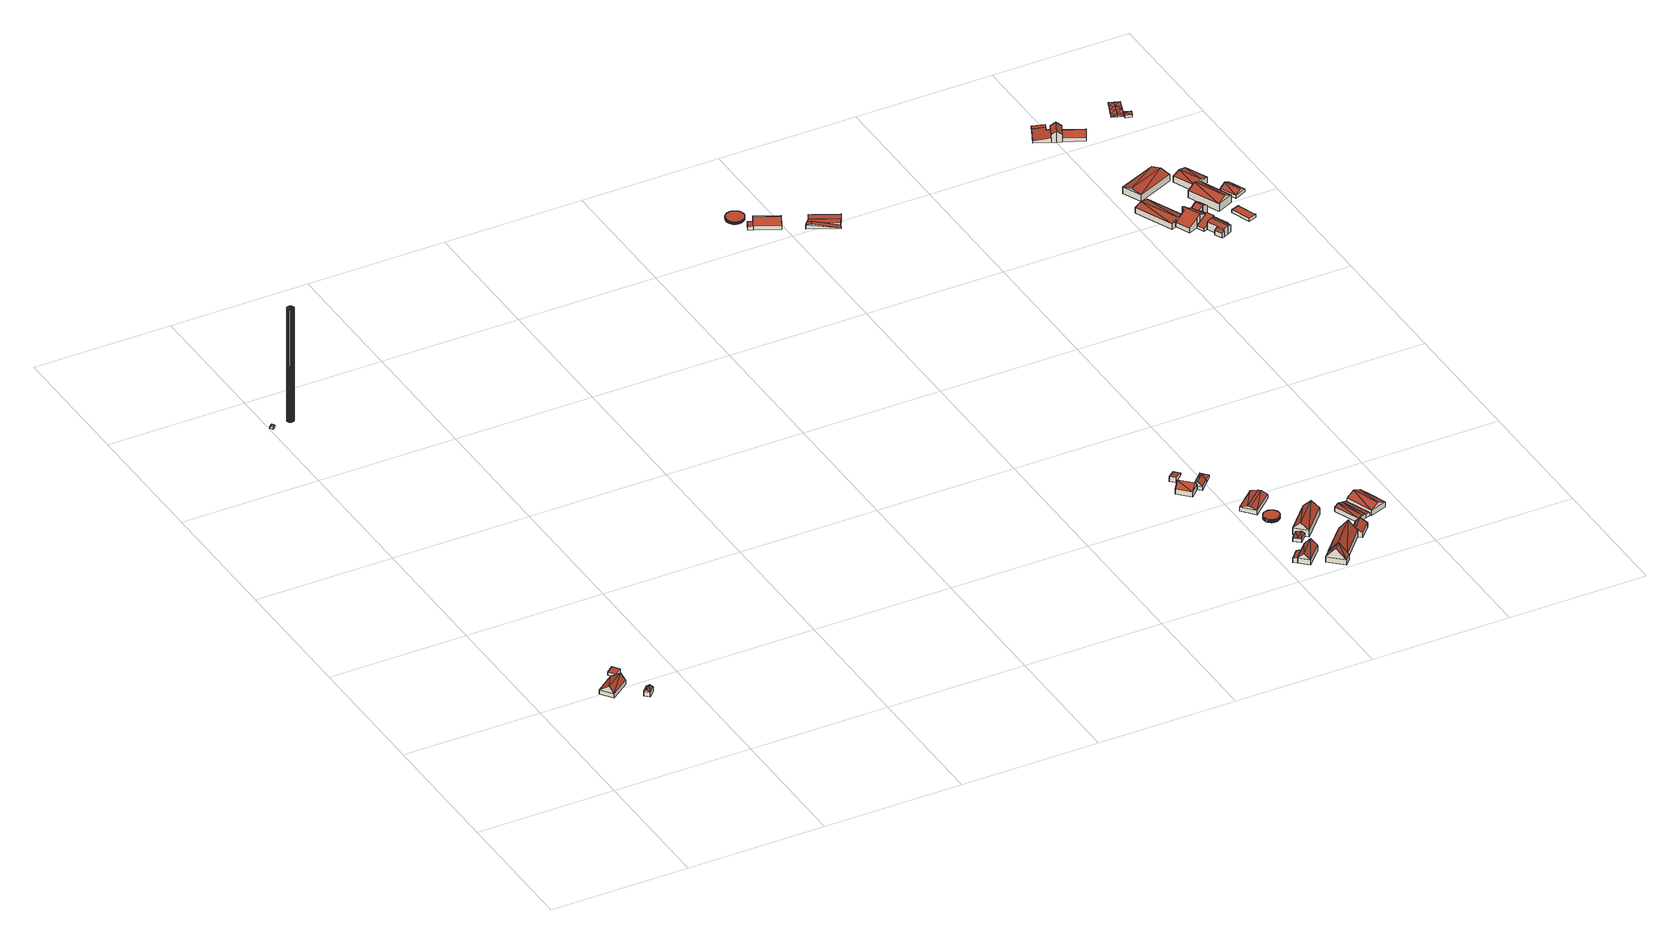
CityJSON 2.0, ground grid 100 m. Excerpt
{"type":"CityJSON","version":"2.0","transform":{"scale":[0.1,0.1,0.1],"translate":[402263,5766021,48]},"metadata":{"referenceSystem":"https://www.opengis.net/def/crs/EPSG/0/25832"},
"CityObjects":{
"building1":{"type":"Building","attributes":{"Gemeindeschluessel":"05515000","Geometrietyp2DReferenz":"3000","function":"31001_1000","roofType":"3100","measuredHeight":7.64},"address":[{"country":"Germany","locality":"Münster","thoroughfareNumber":"155","thoroughfareName":"Uhlenbrockweg"}],"geometry":[{"type":"Solid","lod":"2","boundaries":[[[[0,1,2,3]],[[4,5,1,0]],[[6,7,5,4]],[[3,2,7,6]],[[0,8,4]],[[6,9,3]],[[0,3,9]],[[9,8,0]],[[8,9,6]],[[6,4,8]],[[1,5,7,2]]]],"semantics":{"surfaces":[{"type":"WallSurface"},{"type":"RoofSurface"},{"type":"GroundSurface"}],"values":[[0,0,0,0,0,0,1,1,1,1,2]]}}]},
"building2":{"type":"Building","attributes":{"Gemeindeschluessel":"05515000","Geometrietyp2DReferenz":"3000","function":"31001_2460","roofType":"3100","measuredHeight":4.85},"geometry":[{"type":"Solid","lod":"2","boundaries":[[[[10,11,12,13]],[[14,15,11,10]],[[16,17,15,14]],[[13,12,17,16]],[[10,18,14]],[[16,19,13]],[[19,18,10]],[[10,13,19]],[[16,14,18]],[[18,19,16]],[[11,15,17,12]]]],"semantics":{"surfaces":[{"type":"WallSurface"},{"type":"RoofSurface"},{"type":"GroundSurface"}],"values":[[0,0,0,0,0,0,1,1,1,1,2]]}}]},
"building3":{"type":"Building","attributes":{"Gemeindeschluessel":"05515000","Geometrietyp2DReferenz":"3000","function":"31001_2460","roofType":"2100","measuredHeight":3.17},"geometry":[{"type":"Solid","lod":"2","boundaries":[[[[20,21,22,23]],[[24,25,21,20]],[[26,27,25,24]],[[23,22,27,26]],[[24,20,23,26]],[[21,25,27,22]]]],"semantics":{"surfaces":[{"type":"WallSurface"},{"type":"RoofSurface"},{"type":"GroundSurface"}],"values":[[0,0,0,0,1,2]]}}]},
"building4":{"type":"Building","attributes":{"Gemeindeschluessel":"05515000","Geometrietyp2DReferenz":"3000","function":"31001_2500","roofType":"1000","measuredHeight":1.83},"address":[{"country":"Germany","locality":"Münster","thoroughfareNumber":"66e","thoroughfareName":"Flothfeld"}],"geometry":[{"type":"Solid","lod":"2","boundaries":[[[[28,29,30,31]],[[32,33,29,28]],[[34,35,33,32]],[[31,30,35,34]],[[32,28,31,34]],[[29,33,35,30]]]],"semantics":{"surfaces":[{"type":"WallSurface"},{"type":"RoofSurface"},{"type":"GroundSurface"}],"values":[[0,0,0,0,1,2]]}}]},
"building5":{"type":"Building","attributes":{"Geometrietyp2DReferenz":"1000","Gemeindeschluessel":"05515000","function":"51002_1220","roofType":"9999","measuredHeight":87.23},"geometry":[{"type":"Solid","lod":"2","boundaries":[[[[36,37,38]],[[37,39,38]],[[40,41,36]],[[41,37,36]],[[42,43,40]],[[43,41,40]],[[44,45,42]],[[45,43,42]],[[46,47,44]],[[47,45,44]],[[48,49,46]],[[49,47,46]],[[50,51,48]],[[51,49,48]],[[52,53,50]],[[53,51,50]],[[54,55,52]],[[55,53,52]],[[56,57,54]],[[57,55,54]],[[58,59,56]],[[59,57,56]],[[60,61,58]],[[61,59,58]],[[62,63,60]],[[63,61,60]],[[64,65,62]],[[65,63,62]],[[66,67,64]],[[67,65,64]],[[68,69,66]],[[69,67,66]],[[70,71,68]],[[71,69,68]],[[72,73,70]],[[73,71,70]],[[74,75,72]],[[75,73,72]],[[38,39,74]],[[39,75,74]],[[39,37,75]],[[37,41,75]],[[41,43,75]],[[43,45,75]],[[45,47,75]],[[47,49,75]],[[49,51,75]],[[51,53,75]],[[53,55,75]],[[55,57,75]],[[57,59,75]],[[59,61,75]],[[61,63,75]],[[63,65,75]],[[65,67,75]],[[67,69,75]],[[69,71,75]],[[71,73,75]],[[36,38,40]],[[38,74,40]],[[74,72,40]],[[72,70,40]],[[70,68,40]],[[68,66,40]],[[66,64,40]],[[64,62,40]],[[62,60,40]],[[60,58,40]],[[58,56,40]],[[56,54,40]],[[54,52,40]],[[52,50,40]],[[50,48,40]],[[48,46,40]],[[46,44,40]],[[44,42,40]]]],"semantics":{"surfaces":[{"type":"WallSurface"},{"type":"GroundSurface"},{"type":"RoofSurface"}],"values":[[0,0,0,0,0,0,0,0,0,0,0,0,0,0,0,0,0,0,0,0,0,0,0,0,0,0,0,0,0,0,0,0,0,0,0,0,0,0,0,0,1,1,1,1,1,1,1,1,1,1,1,1,1,1,1,1,1,1,2,2,2,2,2,2,2,2,2,2,2,2,2,2,2,2,2,2]]}}]},
"building6":{"type":"Building","attributes":{"Gemeindeschluessel":"05515000","Geometrietyp2DReferenz":"3000","function":"31001_1000","roofType":"3100","measuredHeight":8.16},"address":[{"country":"Germany","locality":"Münster","thoroughfareNumber":"202","thoroughfareName":"Uhlenbrockweg"},{"country":"Germany","locality":"Münster","thoroughfareNumber":"202a","thoroughfareName":"Uhlenbrockweg"}],"geometry":[{"type":"Solid","lod":"2","boundaries":[[[[76,77,78,79]],[[80,81,77,76]],[[82,83,81,80]],[[79,78,83,82]],[[76,84,80]],[[82,85,79]],[[79,85,84]],[[84,76,79]],[[85,82,80]],[[80,84,85]],[[77,81,83,78]]]],"semantics":{"surfaces":[{"type":"WallSurface"},{"type":"RoofSurface"},{"type":"GroundSurface"}],"values":[[0,0,0,0,0,0,1,1,1,1,2]]}}]},
"building7":{"type":"Building","attributes":{"Gemeindeschluessel":"05515000","Geometrietyp2DReferenz":"3000","function":"31001_2700"},"children":["building7-1","building7-2"]},
"building7-1":{"type":"BuildingPart","attributes":{"roofType":"3100","measuredHeight":8.43},"parents":["building7"],"geometry":[{"type":"Solid","lod":"2","boundaries":[[[[86,87,88,89]],[[90,91,92,93]],[[94,95,91,90]],[[89,88,95,94]],[[89,94,96]],[[96,97,89]],[[97,96,90]],[[90,93,86,97]],[[96,94,90]],[[97,86,89]],[[87,92,91,95,88]],[[87,86,93,92]]]],"semantics":{"surfaces":[{"type":"WallSurface"},{"type":"RoofSurface"},{"type":"GroundSurface"},{"type":"ClosureSurface"}],"values":[[0,0,0,0,1,1,1,1,0,0,2,3]]}}]},
"building7-2":{"type":"BuildingPart","attributes":{"roofType":"2100","measuredHeight":4.21},"parents":["building7"],"geometry":[{"type":"Solid","lod":"2","boundaries":[[[[98,93,92,99,100]],[[101,102,87,86,103]],[[100,99,102,101]],[[103,98,100,101]],[[92,87,102,99]],[[86,93,98,103]],[[87,92,93,86]]]],"semantics":{"surfaces":[{"type":"WallSurface"},{"type":"RoofSurface"},{"type":"GroundSurface"},{"type":"ClosureSurface"}],"values":[[0,0,0,1,2,0,3]]}}]},
"building8":{"type":"Building","attributes":{"Gemeindeschluessel":"05515000","Geometrietyp2DReferenz":"3000","function":"31001_1310","roofType":"2100","measuredHeight":3.76},"geometry":[{"type":"Solid","lod":"2","boundaries":[[[[104,105,106,107]],[[108,109,105,104]],[[110,111,109,108]],[[107,106,111,110]],[[108,104,107,110]],[[105,109,111,106]]]],"semantics":{"surfaces":[{"type":"WallSurface"},{"type":"RoofSurface"},{"type":"GroundSurface"}],"values":[[0,0,0,0,1,2]]}}]},
"building9":{"type":"Building","attributes":{"Gemeindeschluessel":"05515000","Geometrietyp2DReferenz":"3000","function":"31001_2460","roofType":"3100","measuredHeight":5.85},"geometry":[{"type":"Solid","lod":"2","boundaries":[[[[112,113,114,115]],[[116,117,113,112]],[[118,119,117,116]],[[115,114,119,118]],[[112,120,116]],[[118,121,115]],[[115,121,120,112]],[[116,120,121,118]],[[113,117,119,114]]]],"semantics":{"surfaces":[{"type":"WallSurface"},{"type":"RoofSurface"},{"type":"GroundSurface"}],"values":[[0,0,0,0,0,0,1,1,2]]}}]},
"building10":{"type":"Building","attributes":{"Gemeindeschluessel":"05515000","Geometrietyp2DReferenz":"3000","function":"31001_1000","roofType":"3100","measuredHeight":11.76},"address":[{"country":"Germany","locality":"Münster","thoroughfareNumber":"200","thoroughfareName":"Uhlenbrockweg"}],"geometry":[{"type":"Solid","lod":"2","boundaries":[[[[122,123,124,125]],[[126,127,123,122]],[[128,129,127,126]],[[130,131,129,128]],[[125,124,131,130]],[[125,130,132,133]],[[133,134,125]],[[134,133,126]],[[126,122,134]],[[132,130,128]],[[133,132,128,126]],[[134,122,125]],[[123,127,129,131,124]]]],"semantics":{"surfaces":[{"type":"WallSurface"},{"type":"RoofSurface"},{"type":"GroundSurface"}],"values":[[0,0,0,0,0,1,1,1,1,0,0,0,2]]}}]},
"building11":{"type":"Building","attributes":{"Gemeindeschluessel":"05515000","Geometrietyp2DReferenz":"3000","function":"51009_1611","roofType":"3100","measuredHeight":3.67},"geometry":[{"type":"Solid","lod":"2","boundaries":[[[[135,136,137,138]],[[139,140,136,135]],[[141,142,140,139]],[[138,137,142,141]],[[135,143,139]],[[141,144,138]],[[135,138,144]],[[144,143,135]],[[143,144,141]],[[141,139,143]],[[136,140,142,137]]]],"semantics":{"surfaces":[{"type":"WallSurface"},{"type":"RoofSurface"},{"type":"GroundSurface"}],"values":[[0,0,0,0,0,0,1,1,1,1,2]]}}]},
"building12":{"type":"Building","attributes":{"Gemeindeschluessel":"05515000","Geometrietyp2DReferenz":"3000","function":"51003_1201","roofType":"1000","measuredHeight":1.79},"geometry":[{"type":"Solid","lod":"2","boundaries":[[[[145,146,147,148]],[[149,150,146,145]],[[151,152,150,149]],[[153,154,152,151]],[[155,156,154,153]],[[157,158,156,155]],[[159,160,158,157]],[[161,162,160,159]],[[163,164,162,161]],[[165,166,164,163]],[[167,168,166,165]],[[169,170,168,167]],[[171,172,170,169]],[[173,174,172,171]],[[175,176,174,173]],[[177,178,176,175]],[[179,180,178,177]],[[181,182,180,179]],[[183,184,182,181]],[[185,186,184,183]],[[187,188,186,185]],[[189,190,188,187]],[[191,192,190,189]],[[193,194,192,191]],[[195,196,194,193]],[[197,198,196,195]],[[199,200,198,197]],[[201,202,200,199]],[[203,204,202,201]],[[205,206,204,203]],[[207,208,206,205]],[[209,210,208,207]],[[211,212,210,209]],[[213,214,212,211]],[[215,216,214,213]],[[217,218,216,215]],[[219,220,218,217]],[[221,222,220,219]],[[223,224,222,221]],[[225,226,224,223]],[[227,228,226,225]],[[229,230,228,227]],[[231,232,230,229]],[[233,234,232,231]],[[235,236,234,233]],[[237,238,236,235]],[[239,240,238,237]],[[241,242,240,239]],[[243,244,242,241]],[[245,246,244,243]],[[247,248,246,245]],[[249,250,248,247]],[[251,252,250,249]],[[253,254,252,251]],[[255,256,254,253]],[[257,258,256,255]],[[259,260,258,257]],[[261,262,260,259]],[[263,264,262,261]],[[265,266,264,263]],[[267,268,266,265]],[[269,270,268,267]],[[271,272,270,269]],[[273,274,272,271]],[[275,276,274,273]],[[277,278,276,275]],[[279,280,278,277]],[[281,282,280,279]],[[283,284,282,281]],[[285,286,284,283]],[[287,288,286,285]],[[289,290,288,287]],[[291,292,290,289]],[[293,294,292,291]],[[295,296,294,293]],[[297,298,296,295]],[[299,300,298,297]],[[301,302,300,299]],[[303,304,302,301]],[[148,147,304,303]],[[301,299,297,295,293,291,289,287,285,283,281,279,277,275,273,271,269,267,265,263,261,259,257,255,253,251,249,247,245,243,241,239,237,235,233,231,229,227,225,223,221,219,217,215,213,211,209,207,205,203,201,199,197,195,193,191,189,187,185,183,181,179,177,175,173,171,169,167,165,163,161,159,157,155,153,151,149,145,148,303]],[[146,150,152,154,156,158,160,162,164,166,168,170,172,174,176,178,180,182,184,186,188,190,192,194,196,198,200,202,204,206,208,210,212,214,216,218,220,222,224,226,228,230,232,234,236,238,240,242,244,246,248,250,252,254,256,258,260,262,264,266,268,270,272,274,276,278,280,282,284,286,288,290,292,294,296,298,300,302,304,147]]]],"semantics":{"surfaces":[{"type":"WallSurface"},{"type":"RoofSurface"},{"type":"GroundSurface"}],"values":[[0,0,0,0,0,0,0,0,0,0,0,0,0,0,0,0,0,0,0,0,0,0,0,0,0,0,0,0,0,0,0,0,0,0,0,0,0,0,0,0,0,0,0,0,0,0,0,0,0,0,0,0,0,0,0,0,0,0,0,0,0,0,0,0,0,0,0,0,0,0,0,0,0,0,0,0,0,0,0,0,1,2]]}}]},
"building13":{"type":"Building","attributes":{"Gemeindeschluessel":"05515000","Geometrietyp2DReferenz":"3000","function":"31001_2700","roofType":"2100","measuredHeight":2.75},"geometry":[{"type":"Solid","lod":"2","boundaries":[[[[305,306,307,308]],[[309,310,306,305]],[[311,312,310,309]],[[308,307,312,311]],[[309,305,308,311]],[[306,310,312,307]]]],"semantics":{"surfaces":[{"type":"WallSurface"},{"type":"RoofSurface"},{"type":"GroundSurface"}],"values":[[0,0,0,0,1,2]]}}]},
"building14":{"type":"Building","attributes":{"Gemeindeschluessel":"05515000","Geometrietyp2DReferenz":"3000","function":"51009_1611","roofType":"1000","measuredHeight":2.27},"geometry":[{"type":"Solid","lod":"2","boundaries":[[[[313,314,315,316]],[[317,318,314,313]],[[319,320,318,317]],[[316,315,320,319]],[[317,313,316,319]],[[314,318,320,315]]]],"semantics":{"surfaces":[{"type":"WallSurface"},{"type":"RoofSurface"},{"type":"GroundSurface"}],"values":[[0,0,0,0,1,2]]}}]},
"building15":{"type":"Building","attributes":{"Gemeindeschluessel":"05515000","Geometrietyp2DReferenz":"3000","function":"51003_1201","roofType":"1000","measuredHeight":2.44},"geometry":[{"type":"Solid","lod":"2","boundaries":[[[[321,322,323,324]],[[325,326,322,321]],[[327,328,326,325]],[[329,330,328,327]],[[331,332,330,329]],[[333,334,332,331]],[[335,336,334,333]],[[337,338,336,335]],[[339,340,338,337]],[[341,342,340,339]],[[343,344,342,341]],[[345,346,344,343]],[[347,348,346,345]],[[349,350,348,347]],[[351,352,350,349]],[[353,354,352,351]],[[355,356,354,353]],[[357,358,356,355]],[[359,360,358,357]],[[361,362,360,359]],[[363,364,362,361]],[[365,366,364,363]],[[367,368,366,365]],[[369,370,368,367]],[[371,372,370,369]],[[373,374,372,371]],[[375,376,374,373]],[[377,378,376,375]],[[379,380,378,377]],[[381,382,380,379]],[[383,384,382,381]],[[385,386,384,383]],[[387,388,386,385]],[[389,390,388,387]],[[391,392,390,389]],[[393,394,392,391]],[[395,396,394,393]],[[397,398,396,395]],[[399,400,398,397]],[[401,402,400,399]],[[403,404,402,401]],[[405,406,404,403]],[[407,408,406,405]],[[409,410,408,407]],[[411,412,410,409]],[[413,414,412,411]],[[415,416,414,413]],[[417,418,416,415]],[[419,420,418,417]],[[421,422,420,419]],[[423,424,422,421]],[[425,426,424,423]],[[427,428,426,425]],[[429,430,428,427]],[[431,432,430,429]],[[433,434,432,431]],[[435,436,434,433]],[[437,438,436,435]],[[439,440,438,437]],[[441,442,440,439]],[[443,444,442,441]],[[445,446,444,443]],[[447,448,446,445]],[[449,450,448,447]],[[451,452,450,449]],[[453,454,452,451]],[[455,456,454,453]],[[457,458,456,455]],[[459,460,458,457]],[[461,462,460,459]],[[463,464,462,461]],[[465,466,464,463]],[[467,468,466,465]],[[469,470,468,467]],[[471,472,470,469]],[[324,323,472,471]],[[469,467,465,463,461,459,457,455,453,451,449,447,445,443,441,439,437,435,433,431,429,427,425,423,421,419,417,415,413,411,409,407,405,403,401,399,397,395,393,391,389,387,385,383,381,379,377,375,373,371,369,367,365,363,361,359,357,355,353,351,349,347,345,343,341,339,337,335,333,331,329,327,325,321,324,471]],[[322,326,328,330,332,334,336,338,340,342,344,346,348,350,352,354,356,358,360,362,364,366,368,370,372,374,376,378,380,382,384,386,388,390,392,394,396,398,400,402,404,406,408,410,412,414,416,418,420,422,424,426,428,430,432,434,436,438,440,442,444,446,448,450,452,454,456,458,460,462,464,466,468,470,472,323]]]],"semantics":{"surfaces":[{"type":"WallSurface"},{"type":"RoofSurface"},{"type":"GroundSurface"}],"values":[[0,0,0,0,0,0,0,0,0,0,0,0,0,0,0,0,0,0,0,0,0,0,0,0,0,0,0,0,0,0,0,0,0,0,0,0,0,0,0,0,0,0,0,0,0,0,0,0,0,0,0,0,0,0,0,0,0,0,0,0,0,0,0,0,0,0,0,0,0,0,0,0,0,0,0,0,1,2]]}}]},
"building16":{"type":"Building","attributes":{"Gemeindeschluessel":"05515000","Geometrietyp2DReferenz":"3000","function":"31001_2700","roofType":"9999","measuredHeight":5.19},"geometry":[{"type":"Solid","lod":"2","boundaries":[[[[473,474,475,476]],[[477,478,474,473]],[[479,480,478,477]],[[476,475,480,479]],[[473,476,481]],[[481,482,473]],[[473,482,483,477]],[[483,484,479]],[[479,477,483]],[[479,484,481,476]],[[482,481,484,483]],[[474,478,480,475]]]],"semantics":{"surfaces":[{"type":"WallSurface"},{"type":"RoofSurface"},{"type":"GroundSurface"}],"values":[[0,0,0,0,1,1,0,1,1,0,1,2]]}}]},
"building17":{"type":"Building","attributes":{"Gemeindeschluessel":"05515000","Geometrietyp2DReferenz":"3000","function":"51009_1610","roofType":"2100","measuredHeight":6.17},"geometry":[{"type":"Solid","lod":"2","boundaries":[[[[485,486,487,488]],[[308,489,486,485]],[[490,491,489,308]],[[488,487,491,490]],[[308,485,488,490]],[[486,489,491,487]]]],"semantics":{"surfaces":[{"type":"WallSurface"},{"type":"RoofSurface"},{"type":"GroundSurface"}],"values":[[0,0,0,0,1,2]]}}]},
"building18":{"type":"Building","attributes":{"Gemeindeschluessel":"05515000","Geometrietyp2DReferenz":"3000","function":"51009_1610","roofType":"2100","measuredHeight":6.33},"geometry":[{"type":"Solid","lod":"2","boundaries":[[[[492,493,312,494]],[[495,496,493,492]],[[497,498,496,495]],[[494,312,498,497]],[[495,492,494,497]],[[493,496,498,312]]]],"semantics":{"surfaces":[{"type":"WallSurface"},{"type":"RoofSurface"},{"type":"GroundSurface"}],"values":[[0,0,0,0,1,2]]}}]},
"building19":{"type":"Building","attributes":{"Gemeindeschluessel":"05515000","Geometrietyp2DReferenz":"3000","function":"31001_2700","roofType":"5000","measuredHeight":11.93},"geometry":[{"type":"Solid","lod":"2","boundaries":[[[[499,500,127,501]],[[502,503,500,499]],[[504,129,503,502]],[[501,127,129,504]],[[505,499,501,506]],[[504,502,505]],[[505,506,504]],[[499,505,502]],[[504,506,501]],[[500,503,129,127]]]],"semantics":{"surfaces":[{"type":"WallSurface"},{"type":"RoofSurface"},{"type":"GroundSurface"}],"values":[[0,0,0,0,1,1,1,0,0,2]]}}]},
"building20":{"type":"Building","attributes":{"Gemeindeschluessel":"05515000","Geometrietyp2DReferenz":"3000","function":"31001_2700","roofType":"3100","measuredHeight":9.96},"geometry":[{"type":"Solid","lod":"2","boundaries":[[[[507,508,509,510]],[[511,512,508,507]],[[513,514,512,511]],[[510,509,514,513]],[[507,515,511]],[[513,516,510]],[[507,510,516]],[[516,515,507]],[[515,516,513]],[[513,511,515]],[[508,512,514,509]]]],"semantics":{"surfaces":[{"type":"WallSurface"},{"type":"RoofSurface"},{"type":"GroundSurface"}],"values":[[0,0,0,0,0,0,1,1,1,1,2]]}}]},
"building21":{"type":"Building","attributes":{"Gemeindeschluessel":"05515000","Geometrietyp2DReferenz":"3000","function":"31001_2700","roofType":"3100","measuredHeight":6.46},"geometry":[{"type":"Solid","lod":"2","boundaries":[[[[517,518,519,520]],[[521,522,518,517]],[[523,524,522,521]],[[525,526,524,523]],[[527,528,526,525]],[[529,530,528,527]],[[531,532,530,529]],[[520,519,532,531]],[[525,523,521,517,527]],[[520,531,529,527,517]],[[518,522,524,526,528,530,532,519]]]],"semantics":{"surfaces":[{"type":"WallSurface"},{"type":"RoofSurface"},{"type":"GroundSurface"}],"values":[[0,0,0,0,0,0,0,0,1,1,2]]}}]},
"building22":{"type":"Building","attributes":{"Gemeindeschluessel":"05515000","Geometrietyp2DReferenz":"3000","function":"51003_1201","roofType":"3100","measuredHeight":3.72},"geometry":[{"type":"Solid","lod":"2","boundaries":[[[[533,534,535,536]],[[537,538,534,533]],[[539,540,538,537]],[[536,535,540,539]],[[533,541,537]],[[539,542,536]],[[536,542,541,533]],[[537,541,542,539]],[[534,538,540,535]]]],"semantics":{"surfaces":[{"type":"WallSurface"},{"type":"RoofSurface"},{"type":"GroundSurface"}],"values":[[0,0,0,0,0,0,1,1,2]]}}]},
"building23":{"type":"Building","attributes":{"Gemeindeschluessel":"05515000","Geometrietyp2DReferenz":"3000","function":"51003_1201","roofType":"1000","measuredHeight":2.34},"geometry":[{"type":"Solid","lod":"2","boundaries":[[[[543,544,545,546]],[[547,548,544,543]],[[549,550,548,547]],[[546,545,550,549]],[[547,543,546,549]],[[544,548,550,545]]]],"semantics":{"surfaces":[{"type":"WallSurface"},{"type":"RoofSurface"},{"type":"GroundSurface"}],"values":[[0,0,0,0,1,2]]}}]},
"building24":{"type":"Building","attributes":{"Gemeindeschluessel":"05515000","Geometrietyp2DReferenz":"3000","function":"51003_1201","roofType":"1000","measuredHeight":2.29},"geometry":[{"type":"Solid","lod":"2","boundaries":[[[[551,552,553,554]],[[555,544,552,551]],[[556,545,544,555]],[[554,553,545,556]],[[555,551,554,556]],[[552,544,545,553]]]],"semantics":{"surfaces":[{"type":"WallSurface"},{"type":"RoofSurface"},{"type":"GroundSurface"}],"values":[[0,0,0,0,1,2]]}}]},
"building25":{"type":"Building","attributes":{"Gemeindeschluessel":"05515000","Geometrietyp2DReferenz":"3000","function":"31001_2700","roofType":"3100","measuredHeight":4.46},"geometry":[{"type":"Solid","lod":"2","boundaries":[[[[557,558,559,560]],[[561,562,558,557]],[[563,564,562,561]],[[560,559,564,563]],[[557,565,561]],[[563,566,560]],[[560,566,565]],[[565,557,560]],[[566,563,561]],[[561,565,566]],[[558,562,564,559]]]],"semantics":{"surfaces":[{"type":"WallSurface"},{"type":"RoofSurface"},{"type":"GroundSurface"}],"values":[[0,0,0,0,0,0,1,1,1,1,2]]}}]},
"building26":{"type":"Building","attributes":{"Gemeindeschluessel":"05515000","Geometrietyp2DReferenz":"3000","function":"51009_1610","roofType":"2100","measuredHeight":3.41},"geometry":[{"type":"Solid","lod":"2","boundaries":[[[[563,564,567,568]],[[561,562,564,563]],[[569,570,562,561]],[[568,567,570,569]],[[561,563,568,569]],[[564,562,570,567]]]],"semantics":{"surfaces":[{"type":"WallSurface"},{"type":"RoofSurface"},{"type":"GroundSurface"}],"values":[[0,0,0,0,1,2]]}}]},
"building27":{"type":"Building","attributes":{"Gemeindeschluessel":"05515000","Geometrietyp2DReferenz":"3000","function":"31001_2700","roofType":"5000","measuredHeight":6.92},"geometry":[{"type":"Solid","lod":"2","boundaries":[[[[571,572,573,574]],[[575,576,572,571]],[[577,578,576,575]],[[579,580,578,577]],[[574,573,580,579]],[[581,582,577]],[[582,579,577]],[[575,571,574,581]],[[582,581,574]],[[581,577,575]],[[582,574,579]],[[572,576,578,580,573]]]],"semantics":{"surfaces":[{"type":"WallSurface"},{"type":"RoofSurface"},{"type":"GroundSurface"}],"values":[[0,0,0,0,0,1,1,1,1,0,0,2]]}}]},
"building28":{"type":"Building","attributes":{"Gemeindeschluessel":"05515000","Geometrietyp2DReferenz":"3000","function":"31001_2700","roofType":"3100","measuredHeight":5.74},"geometry":[{"type":"Solid","lod":"2","boundaries":[[[[583,584,585,586]],[[587,588,584,583]],[[589,590,588,587]],[[591,592,590,589]],[[593,594,592,591]],[[595,596,594,593]],[[586,585,596,595]],[[595,597,598,599]],[[599,586,595]],[[598,591,589,587,583]],[[583,599,598]],[[597,595,593]],[[598,597,593,591]],[[599,583,586]],[[584,588,590,592,594,596,585]]]],"semantics":{"surfaces":[{"type":"WallSurface"},{"type":"RoofSurface"},{"type":"GroundSurface"}],"values":[[0,0,0,0,0,0,0,1,1,1,1,0,0,0,2]]}}]},
"building29":{"type":"Building","attributes":{"Gemeindeschluessel":"05515000","Geometrietyp2DReferenz":"3000","function":"51009_1610","roofType":"1000","measuredHeight":3.88},"geometry":[{"type":"Solid","lod":"2","boundaries":[[[[600,601,602,603]],[[604,605,601,600]],[[606,607,605,604]],[[603,602,607,606]],[[604,600,603,606]],[[601,605,607,602]]]],"semantics":{"surfaces":[{"type":"WallSurface"},{"type":"RoofSurface"},{"type":"GroundSurface"}],"values":[[0,0,0,0,1,2]]}}]},
"building30":{"type":"Building","attributes":{"Gemeindeschluessel":"05515000","Geometrietyp2DReferenz":"3000","function":"31001_2000","roofType":"2100","measuredHeight":3.61},"geometry":[{"type":"Solid","lod":"2","boundaries":[[[[608,609,610,611]],[[612,613,609,608]],[[614,615,613,612]],[[616,617,615,614]],[[618,619,617,616]],[[611,610,619,618]],[[616,614,612,608,611,618]],[[609,613,615,617,619,610]]]],"semantics":{"surfaces":[{"type":"WallSurface"},{"type":"RoofSurface"},{"type":"GroundSurface"}],"values":[[0,0,0,0,0,0,1,2]]}}]},
"building31":{"type":"Building","attributes":{"Gemeindeschluessel":"05515000","Geometrietyp2DReferenz":"3000","function":"31001_1000"},"address":[{"country":"Germany","locality":"Münster","thoroughfareNumber":"245","thoroughfareName":"Uhlenbrockweg"}],"children":["building31-1","building31-2","building31-3","building31-4","building31-5"]},
"building31-1":{"type":"BuildingPart","attributes":{"roofType":"2100","measuredHeight":4.56},"parents":["building31"],"geometry":[{"type":"Solid","lod":"2","boundaries":[[[[620,621,622,623]],[[624,625,621,620]],[[626,627,625,624]],[[624,620,623,626]],[[621,625,627,622]],[[627,626,623,622]]]],"semantics":{"surfaces":[{"type":"WallSurface"},{"type":"RoofSurface"},{"type":"GroundSurface"},{"type":"ClosureSurface"}],"values":[[0,0,0,1,2,3]]}}]},
"building31-2":{"type":"BuildingPart","attributes":{"roofType":"3100","measuredHeight":9.05},"parents":["building31"],"geometry":[{"type":"Solid","lod":"2","boundaries":[[[[628,629,630,631]],[[632,605,629,628]],[[633,601,605,632]],[[634,602,601,633]],[[635,636,602,634]],[[637,638,636,635]],[[639,640,638,637]],[[641,642,640,639]],[[643,644,642,641]],[[645,646,644,643]],[[647,646,645]],[[648,649,650,651,652]],[[631,630,649,648]],[[653,654,645,643,641,639,637,635,655]],[[634,633,632,628,631,648,652,655,635]],[[629,605,601,602,636,638,640,642,644,646,656,657,650,649,630]],[[647,645,654,658]],[[656,646,647,658]],[[653,655,659]],[[656,658,654,653,659,657]],[[651,659,655,652]],[[659,651,650,657]]]],"semantics":{"surfaces":[{"type":"WallSurface"},{"type":"RoofSurface"},{"type":"GroundSurface"},{"type":"ClosureSurface"}],"values":[[0,0,0,0,0,0,0,0,0,0,0,0,0,1,1,2,0,3,0,3,0,3]]}}]},
"building31-3":{"type":"BuildingPart","attributes":{"roofType":"3100","measuredHeight":6.76},"parents":["building31"],"geometry":[{"type":"Solid","lod":"2","boundaries":[[[[660,661,662]],[[663,664,660,662]],[[665,666,664,663]],[[667,623,622,666,665]],[[668,669,670,627,626,671]],[[663,662,672,673,674,665]],[[668,671,667,665,674]],[[675,676,660,664,666,622,627,670]],[[669,668,674,677]],[[670,669,677,675]],[[677,674,673]],[[678,676,675,677,673,672]],[[661,678,672,662]],[[660,676,678,661]],[[623,667,671,626]],[[627,622,623,626]]]],"semantics":{"surfaces":[{"type":"WallSurface"},{"type":"RoofSurface"},{"type":"GroundSurface"},{"type":"ClosureSurface"}],"values":[[0,0,0,0,0,1,1,2,0,3,0,3,0,3,0,3]]}}]},
"building31-4":{"type":"BuildingPart","attributes":{"roofType":"2100","measuredHeight":6.93},"parents":["building31"],"geometry":[{"type":"MultiSurface","lod":"2","boundaries":[[[679,680,670,669]],[[651,650,680,679]],[[653,659,651,679,669,677,673,681,682]],[[675,670,680,650,657,683,676]],[[672,681,673]],[[670,675,677,669]],[[675,676,678,672,673,677]],[[653,682,654]],[[657,659,653,654,684,656]],[[650,651,659,657]],[[684,654,682,681,672,678]],[[676,656,684,678]]],"semantics":{"surfaces":[{"type":"WallSurface"},{"type":"RoofSurface"},{"type":"GroundSurface"},{"type":"ClosureSurface"}],"values":[0,0,1,2,0,3,3,0,3,3,0,3]}}]},
"building31-5":{"type":"BuildingPart","attributes":{"roofType":"2100","measuredHeight":5.39},"parents":["building31"],"geometry":[{"type":"MultiSurface","lod":"2","boundaries":[[[658,656,683,684]],[[685,686,646,647]],[[687,688,686,685]],[[689,690,688,687]],[[661,660,690,689]],[[661,689,687,685,647,658,684,678]],[[656,646,686,688,690,660,676,683]],[[656,684,658,647,646]],[[660,661,678,676]],[[676,678,684,656]]],"semantics":{"surfaces":[{"type":"WallSurface"},{"type":"RoofSurface"},{"type":"GroundSurface"},{"type":"ClosureSurface"}],"values":[0,0,0,0,0,1,2,3,3,3]}}]},
"building32":{"type":"Building","attributes":{"Gemeindeschluessel":"05515000","Geometrietyp2DReferenz":"3000","function":"31001_2000","roofType":"2100","measuredHeight":2.61},"geometry":[{"type":"Solid","lod":"2","boundaries":[[[[691,692,693,694]],[[695,617,692,691]],[[614,615,617,695]],[[694,693,615,614]],[[695,691,694,614]],[[692,617,615,693]]]],"semantics":{"surfaces":[{"type":"WallSurface"},{"type":"RoofSurface"},{"type":"GroundSurface"}],"values":[[0,0,0,0,1,2]]}}]},
"building33":{"type":"Building","attributes":{"Gemeindeschluessel":"05515000","Geometrietyp2DReferenz":"3000","function":"31001_2700","roofType":"3100","measuredHeight":6.88},"geometry":[{"type":"Solid","lod":"2","boundaries":[[[[696,697,698,699]],[[700,701,697,696]],[[702,703,701,700]],[[699,698,703,702]],[[696,704,700]],[[702,705,699]],[[696,699,705]],[[705,704,696]],[[704,705,702]],[[702,700,704]],[[697,701,703,698]]]],"semantics":{"surfaces":[{"type":"WallSurface"},{"type":"RoofSurface"},{"type":"GroundSurface"}],"values":[[0,0,0,0,0,0,1,1,1,1,2]]}}]},
"building34":{"type":"Building","attributes":{"Gemeindeschluessel":"05515000","Geometrietyp2DReferenz":"3000","function":"31001_2700","roofType":"3100","measuredHeight":7.58},"geometry":[{"type":"Solid","lod":"2","boundaries":[[[[706,644,646,647]],[[707,642,644,706]],[[708,709,642,707]],[[710,711,709,708]],[[712,713,711,710]],[[714,715,713,712]],[[716,717,715,714]],[[718,688,717,716]],[[719,686,688,718]],[[647,646,686,719]],[[714,712,710,716]],[[708,707,706,647,719,718,716,710]],[[644,642,709,711,713,715,717,688,686,646]]]],"semantics":{"surfaces":[{"type":"WallSurface"},{"type":"RoofSurface"},{"type":"GroundSurface"}],"values":[[0,0,0,0,0,0,0,0,0,0,1,1,2]]}}]},
"building35":{"type":"Building","attributes":{"Gemeindeschluessel":"05515000","Geometrietyp2DReferenz":"3000","function":"31001_1000"},"address":[{"country":"Germany","locality":"Münster","thoroughfareNumber":"91","thoroughfareName":"Flothbach"}],"children":["building35-1","building35-2"]},
"building35-1":{"type":"BuildingPart","attributes":{"roofType":"3100","measuredHeight":8.33},"parents":["building35"],"geometry":[{"type":"Solid","lod":"2","boundaries":[[[[720,721,722]],[[723,724,720,722]],[[725,726,724,723]],[[727,728,726,725]],[[729,730,728,727]],[[731,732,730,729]],[[733,734,732,731]],[[735,736,734,733]],[[737,738,736,735]],[[739,738,737]],[[731,729,727,725,733]],[[723,722,737,735,733,725]],[[740,720,724,726,728,730,732,734,736,738]],[[741,739,737,722,721]],[[720,740,741,721]],[[740,738,739,741]]]],"semantics":{"surfaces":[{"type":"WallSurface"},{"type":"RoofSurface"},{"type":"GroundSurface"},{"type":"ClosureSurface"}],"values":[[0,0,0,0,0,0,0,0,0,0,1,1,2,0,3,3]]}}]},
"building35-2":{"type":"BuildingPart","attributes":{"roofType":"3100","measuredHeight":5.57},"parents":["building35"],"geometry":[{"type":"Solid","lod":"2","boundaries":[[[[742,743,738,739]],[[744,745,743,742]],[[746,747,745,744]],[[748,749,747,746]],[[750,751,749,748]],[[721,720,751,750]],[[746,744,742,739,741,748]],[[721,750,748,741]],[[740,738,743,745,747,749,751,720]],[[720,721,741,740]],[[738,740,741,739]]]],"semantics":{"surfaces":[{"type":"WallSurface"},{"type":"RoofSurface"},{"type":"GroundSurface"},{"type":"ClosureSurface"}],"values":[[0,0,0,0,0,0,1,1,2,3,3]]}}]},
"building36":{"type":"Building","attributes":{"Gemeindeschluessel":"05515000","Geometrietyp2DReferenz":"3000","function":"31001_2700","roofType":"3100","measuredHeight":8.77},"geometry":[{"type":"Solid","lod":"2","boundaries":[[[[752,753,754,755]],[[756,757,753,752]],[[758,759,757,756]],[[755,754,759,758]],[[752,760,756]],[[758,761,755]],[[755,761,760]],[[760,752,755]],[[761,758,756]],[[756,760,761]],[[753,757,759,754]]]],"semantics":{"surfaces":[{"type":"WallSurface"},{"type":"RoofSurface"},{"type":"GroundSurface"}],"values":[[0,0,0,0,0,0,1,1,1,1,2]]}}]},
"building37":{"type":"Building","attributes":{"Gemeindeschluessel":"05515000","Geometrietyp2DReferenz":"3000","function":"31001_2460","roofType":"1000","measuredHeight":2.42},"geometry":[{"type":"Solid","lod":"2","boundaries":[[[[762,763,764,765]],[[766,767,763,762]],[[768,769,767,766]],[[770,771,769,768]],[[772,773,771,770]],[[774,775,773,772]],[[776,777,775,774]],[[765,764,777,776]],[[774,772,770,768,766,762,765,776]],[[763,767,769,771,773,775,777,764]]]],"semantics":{"surfaces":[{"type":"WallSurface"},{"type":"RoofSurface"},{"type":"GroundSurface"}],"values":[[0,0,0,0,0,0,0,0,1,2]]}}]},
"building38":{"type":"Building","attributes":{"Gemeindeschluessel":"05515000","Geometrietyp2DReferenz":"3000","function":"31001_2700","roofType":"3100","measuredHeight":6.4},"geometry":[{"type":"Solid","lod":"2","boundaries":[[[[778,779,780,781]],[[782,783,779,778]],[[784,785,783,782]],[[781,780,785,784]],[[778,786,782]],[[784,787,781]],[[786,778,781]],[[781,787,786]],[[782,786,787]],[[787,784,782]],[[779,783,785,780]]]],"semantics":{"surfaces":[{"type":"WallSurface"},{"type":"RoofSurface"},{"type":"GroundSurface"}],"values":[[0,0,0,0,0,0,1,1,1,1,2]]}}]},
"building39":{"type":"Building","attributes":{"Gemeindeschluessel":"05515000","Geometrietyp2DReferenz":"3000","function":"31001_2700","roofType":"3100","measuredHeight":5.03},"geometry":[{"type":"Solid","lod":"2","boundaries":[[[[788,789,790,791]],[[792,793,789,788]],[[794,795,793,792]],[[791,790,795,794]],[[788,796,792]],[[794,797,791]],[[796,788,791]],[[791,797,796]],[[792,796,797]],[[797,794,792]],[[789,793,795,790]]]],"semantics":{"surfaces":[{"type":"WallSurface"},{"type":"RoofSurface"},{"type":"GroundSurface"}],"values":[[0,0,0,0,0,0,1,1,1,1,2]]}}]},
"building40":{"type":"Building","attributes":{"Geometrietyp2DReferenz":"2000","Gemeindeschluessel":"05515000","function":"53001_1800","roofType":"9999","measuredHeight":1},"geometry":[{"type":"Solid","lod":"2","boundaries":[[[[798,799,800]],[[799,801,800]],[[802,803,798]],[[803,799,798]],[[804,805,802]],[[805,803,802]],[[806,807,804]],[[807,805,804]],[[808,809,806]],[[809,807,806]],[[810,811,808]],[[811,809,808]],[[812,813,810]],[[813,811,810]],[[814,815,812]],[[815,813,812]],[[816,817,814]],[[817,815,814]],[[818,819,816]],[[819,817,816]],[[820,821,818]],[[821,819,818]],[[822,823,820]],[[823,821,820]],[[800,801,822]],[[801,823,822]],[[803,824,799]],[[799,824,801]],[[805,825,824]],[[805,824,803]],[[807,826,805]],[[805,826,825]],[[809,811,807]],[[807,811,826]],[[824,821,801]],[[801,821,823]],[[825,819,824]],[[824,819,821]],[[826,815,825]],[[825,815,817]],[[825,817,819]],[[811,813,826]],[[826,813,815]],[[802,798,827]],[[798,800,827]],[[804,827,828]],[[804,802,827]],[[806,804,829]],[[804,828,829]],[[808,806,810]],[[806,829,810]],[[827,800,820]],[[800,822,820]],[[828,827,818]],[[827,820,818]],[[829,828,814]],[[828,816,814]],[[828,818,816]],[[810,829,812]],[[829,814,812]]]],"semantics":{"surfaces":[{"type":"WallSurface"},{"type":"GroundSurface"},{"type":"RoofSurface"}],"values":[[0,0,0,0,0,0,0,0,0,0,0,0,0,0,0,0,0,0,0,0,0,0,0,0,0,0,1,1,1,1,1,1,1,1,1,1,1,1,1,1,1,1,1,2,2,2,2,2,2,2,2,2,2,2,2,2,2,2,2,2]]}}]},
"building41":{"type":"Building","attributes":{"Gemeindeschluessel":"05515000","Geometrietyp2DReferenz":"3000","function":"31001_1310","roofType":"3100","measuredHeight":2.91},"geometry":[{"type":"Solid","lod":"2","boundaries":[[[[830,831,832,833]],[[834,835,831,830]],[[836,837,835,834]],[[833,832,837,836]],[[830,838,834]],[[836,839,833]],[[833,839,838]],[[838,830,833]],[[839,836,834]],[[834,838,839]],[[831,835,837,832]]]],"semantics":{"surfaces":[{"type":"WallSurface"},{"type":"RoofSurface"},{"type":"GroundSurface"}],"values":[[0,0,0,0,0,0,1,1,1,1,2]]}}]}
},
"vertices":[
[495,911,47],[495,911,16],[634,1011,16],[634,1011,47],[432,997,47],[432,997,16],[571,1098,47],[571,1098,16],[473,940,93],[612,1041,93],
[719,890,47],[719,890,14],[674,844,14],[674,844,47],[751,858,47],[751,858,14],[706,813,47],[706,813,14],[735,874,63],[690,829,63],
[619,1111,37],[619,1111,15],[664,1142,15],[664,1142,47],[584,1160,37],[584,1160,15],[629,1191,47],[629,1191,15],
[0,4654,33],[0,4654,15],[15,4635,15],[15,4635,33],[20,4670,33],[20,4670,15],[35,4651,33],[35,4651,15],
[171,4663,905],[171,4663,33],[167,4670,905],[167,4670,33],[174,4656,905],[174,4656,33],[174,4648,905],[174,4648,33],[171,4640,905],[171,4640,33],[167,4634,905],[167,4634,33],[160,4630,905],[160,4630,33],[153,4627,905],[153,4627,33],[145,4627,905],[145,4627,33],[138,4630,905],[138,4630,33],[131,4634,905],[131,4634,33],[127,4640,905],[127,4640,33],[124,4648,905],[124,4648,33],[124,4656,905],[124,4656,33],[127,4663,905],[127,4663,33],[131,4670,905],[131,4670,33],[138,4674,905],[138,4674,33],[145,4677,905],[145,4677,33],[153,4677,905],[153,4677,33],[160,4674,905],[160,4674,33],
[4768,1238,55],[4768,1238,16],[4851,1154,16],[4851,1154,55],[4832,1301,55],[4832,1301,16],[4915,1217,55],[4915,1217,16],[4800,1269,98],[4883,1185,98],
[5087,175,56],[5087,175,16],[5152,115,16],[5152,115,56],[5203,300,56],[5203,300,16],[5153,246,16],[5153,246,56],[5268,240,56],[5268,240,16],[5236,270,100],[5119,145,100],
[5153,246,58],[5129,269,16],[5129,269,44],[5063,198,44],[5063,198,16],[5087,175,58],
[4867,1449,31],[4867,1449,15],[4803,1385,15],[4803,1385,53],[4901,1415,31],[4901,1415,15],[4837,1351,53],[4837,1351,15],
[4959,1298,43],[4959,1298,16],[4896,1236,16],[4896,1236,43],[5003,1253,43],[5003,1253,16],[4941,1191,43],[4941,1191,16],[4981,1276,75],[4918,1214,75],
[5251,96,56],[5251,96,19],[5354,2,19],[5354,2,56],[5296,145,56],[5296,145,19],[5391,57,56],[5391,57,19],[5398,51,56],[5398,51,19],[5391,57,67],[5347,98,137],[5302,49,137],
[5221,364,44],[5221,364,17],[5271,418,17],[5271,418,44],[5176,406,44],[5176,406,17],[5226,459,44],[5226,459,17],[5204,380,54],[5253,434,54],
[3822,5317,34],[3822,5317,16],[3824,5323,16],[3824,5323,34],[3820,5311,34],[3820,5311,16],[3818,5305,34],[3818,5305,16],[3815,5300,34],[3815,5300,16],[3811,5295,34],[3811,5295,16],[3807,5290,34],[3807,5290,16],[3802,5286,34],[3802,5286,16],[3797,5282,34],[3797,5282,16],[3792,5279,34],[3792,5279,16],[3787,5276,34],[3787,5276,16],[3782,5274,34],[3782,5274,16],[3777,5272,34],[3777,5272,16],[3772,5271,34],[3772,5271,16],[3767,5271,34],[3767,5271,16],[3762,5270,34],[3762,5270,16],[3757,5271,34],[3757,5271,16],[3753,5271,34],[3753,5271,16],[3749,5272,34],[3749,5272,16],[3745,5272,34],[3745,5272,16],[3741,5273,34],[3741,5273,16],[3738,5275,34],[3738,5275,16],[3735,5276,34],[3735,5276,16],[3732,5277,34],[3732,5277,16],[3729,5279,34],[3729,5279,16],[3726,5281,34],[3726,5281,16],[3723,5283,34],[3723,5283,16],[3720,5285,34],[3720,5285,16],[3717,5288,34],[3717,5288,16],[3714,5291,34],[3714,5291,16],[3711,5294,34],[3711,5294,16],[3708,5298,34],[3708,5298,16],[3706,5302,34],[3706,5302,16],[3703,5306,34],[3703,5306,16],[3701,5311,34],[3701,5311,16],[3700,5316,34],[3700,5316,16],[3698,5321,34],[3698,5321,16],[3697,5327,34],[3697,5327,16],[3697,5333,34],[3697,5333,16],[3697,5339,34],[3697,5339,16],[3698,5345,34],[3698,5345,16],[3699,5351,34],[3699,5351,16],[3701,5357,34],[3701,5357,16],[3704,5363,34],[3704,5363,16],[3707,5369,34],[3707,5369,16],[3711,5374,34],[3711,5374,16],[3715,5379,34],[3715,5379,16],[3719,5383,34],[3719,5383,16],[3724,5387,34],[3724,5387,16],[3729,5390,34],[3729,5390,16],[3734,5393,34],[3734,5393,16],[3739,5395,34],[3739,5395,16],[3745,5396,34],[3745,5396,16],[3750,5397,34],[3750,5397,16],[3755,5398,34],[3755,5398,16],[3760,5398,34],[3760,5398,16],[3764,5398,34],[3764,5398,16],[3769,5398,34],[3769,5398,16],[3773,5397,34],[3773,5397,16],[3777,5396,34],[3777,5396,16],[3780,5395,34],[3780,5395,16],[3784,5394,34],[3784,5394,16],[3787,5393,34],[3787,5393,16],[3790,5391,34],[3790,5391,16],[3793,5390,34],[3793,5390,16],[3796,5388,34],[3796,5388,16],[3799,5386,34],[3799,5386,16],[3802,5384,34],[3802,5384,16],[3805,5381,34],[3805,5381,16],[3808,5378,34],[3808,5378,16],[3810,5375,34],[3810,5375,16],[3813,5371,34],[3813,5371,16],[3816,5367,34],[3816,5367,16],[3818,5363,34],[3818,5363,16],[3820,5358,34],[3820,5358,16],[3822,5353,34],[3822,5353,16],[3823,5347,34],[3823,5347,16],[3824,5342,34],[3824,5342,16],[3825,5336,34],[3825,5336,16],[3825,5330,34],[3825,5330,16],
[3772,5184,40],[3772,5184,16],[3805,5167,16],[3805,5167,44],[3799,5236,40],[3799,5236,16],[3832,5220,44],[3832,5220,16],
[5002,1343,39],[5002,1343,17],[4959,1298,17],[4959,1298,39],[5047,1296,39],[5047,1296,17],[5003,1253,39],[5003,1253,17],
[5134,685,39],[5134,685,14],[5137,680,14],[5137,680,39],[5132,690,39],[5132,690,14],[5130,695,39],[5130,695,14],[5129,700,39],[5129,700,14],[5129,705,39],[5129,705,14],[5129,710,39],[5129,710,14],[5129,715,39],[5129,715,14],[5130,719,39],[5130,719,14],[5131,723,39],[5131,723,14],[5132,727,39],[5132,727,14],[5133,730,39],[5133,730,14],[5135,734,39],[5135,734,14],[5137,737,39],[5137,737,14],[5139,739,39],[5139,739,14],[5140,742,39],[5140,742,14],[5141,742,39],[5141,742,14],[5141,743,39],[5141,743,14],[5143,745,39],[5143,745,14],[5145,747,39],[5145,747,14],[5148,750,39],[5148,750,14],[5151,752,39],[5151,752,14],[5154,754,39],[5154,754,14],[5157,756,39],[5157,756,14],[5161,758,39],[5161,758,14],[5165,760,39],[5165,760,14],[5169,761,39],[5169,761,14],[5174,762,39],[5174,762,14],[5179,763,39],[5179,763,14],[5184,763,39],[5184,763,14],[5190,763,39],[5190,763,14],[5195,762,39],[5195,762,14],[5201,761,39],[5201,761,14],[5206,759,39],[5206,759,14],[5211,756,39],[5211,756,14],[5216,753,39],[5216,753,14],[5221,749,39],[5221,749,14],[5225,745,39],[5225,745,14],[5229,740,39],[5229,740,14],[5232,735,39],[5232,735,14],[5235,730,39],[5235,730,14],[5237,725,39],[5237,725,14],[5238,720,39],[5238,720,14],[5239,715,39],[5239,715,14],[5239,710,39],[5239,710,14],[5239,705,39],[5239,705,14],[5239,701,39],[5239,701,14],[5238,696,39],[5238,696,14],[5237,692,39],[5237,692,14],[5236,688,39],[5236,688,14],[5234,685,39],[5234,685,14],[5233,682,39],[5233,682,14],[5231,679,39],[5231,679,14],[5229,676,39],[5229,676,14],[5227,674,39],[5227,674,14],[5225,671,39],[5225,671,14],[5223,669,39],[5223,669,14],[5221,667,39],[5221,667,14],[5218,664,39],[5218,664,14],[5215,662,39],[5215,662,14],[5212,660,39],[5212,660,14],[5208,658,39],[5208,658,14],[5204,656,39],[5204,656,14],[5200,655,39],[5200,655,14],[5195,654,39],[5195,654,14],[5190,653,39],[5190,653,14],[5185,653,39],[5185,653,14],[5179,653,39],[5179,653,14],[5174,654,39],[5174,654,14],[5168,655,39],[5168,655,14],[5163,657,39],[5163,657,14],[5158,659,39],[5158,659,14],[5153,663,39],[5153,663,14],[5148,666,39],[5148,666,14],[5144,670,39],[5144,670,14],[5140,675,39],[5140,675,14],
[5117,780,50],[5117,780,16],[5266,910,16],[5266,910,50],[5038,870,50],[5038,870,16],[5187,1000,50],[5187,1000,16],[5237,943,68],[5088,813,68],[5075,829,68],[5223,959,68],
[3967,5085,44],[3967,5085,17],[3994,5138,17],[3994,5138,78],[3805,5167,17],[3832,5220,78],[3832,5220,17],
[3849,5254,56],[3849,5254,16],[3832,5220,80],[4011,5172,56],[4011,5172,16],[3994,5138,80],[3994,5138,16],
[5475,339,61],[5475,339,19],[5296,145,61],[5569,251,61],[5569,251,19],[5391,57,61],[5522,295,138],[5343,101,138],
[5293,398,68],[5293,398,17],[5474,593,17],[5474,593,68],[5212,472,68],[5212,472,17],[5393,668,68],[5393,668,17],[5252,435,117],[5434,631,117],
[5557,262,83],[5557,262,18],[5569,251,18],[5569,251,74],[5537,281,56],[5537,281,18],[5618,371,55],[5618,371,18],[5638,352,82],[5638,352,18],[5639,352,83],[5639,352,18],[5674,317,55],[5674,317,18],[5593,228,55],[5593,228,18],
[4309,4913,18],[4309,4913,15],[4325,4947,15],[4325,4947,19],[4107,5017,45],[4107,5017,15],[4128,5046,46],[4128,5046,15],[4140,4999,52],[4159,5031,52],
[4349,4985,38],[4349,4985,14],[4160,5081,14],[4160,5081,38],[4325,4947,38],[4325,4947,14],[4128,5046,38],[4128,5046,14],
[4371,5029,37],[4371,5029,14],[4182,5125,14],[4182,5125,37],[4349,4985,37],[4160,5081,37],
[5573,574,54],[5573,574,20],[5646,385,20],[5646,385,54],[5642,600,54],[5642,600,20],[5712,410,54],[5712,410,20],[5607,587,65],[5679,398,65],
[5746,423,20],[5746,423,45],[5675,612,45],[5675,612,20],
[5836,588,60],[5836,588,21],[5808,663,21],[5808,663,60],[5882,464,60],[5882,464,21],[5760,419,60],[5760,419,21],[5687,617,60],[5687,617,21],[5821,441,90],[5747,640,90],
[6170,4219,59],[6170,4219,18],[6054,4169,18],[6054,4169,59],[6280,3966,59],[6280,3966,18],[6284,3958,59],[6284,3958,18],[6290,3942,59],[6290,3942,18],[6210,3907,59],[6210,3907,18],[6175,3891,59],[6175,3891,18],[6210,3907,69],[6232,3917,75],[6112,4194,75],
[6288,3960,57],[6288,3960,19],[6293,3971,19],[6293,3971,57],[6284,3958,57],[6284,3958,19],[6280,3966,57],[6280,3966,19],
[5962,5136,50],[5962,5136,14],[6004,5225,14],[6004,5225,50],[5854,5187,31],[5854,5187,14],[5912,5308,31],[5912,5308,14],[5994,5269,45],[5994,5269,14],[5980,5237,45],[5980,5237,14],
[6411,3650,54],[6411,3650,19],[6429,3658,19],[6429,3658,65],[6386,3707,54],[6386,3707,19],[6405,3715,65],[6405,3715,19],
[6290,3942,101],[6290,3942,19],[6210,3907,19],[6210,3907,52],[6284,3958,101],[6288,3960,103],[6293,3971,108],[6295,3972,110],[6295,3972,19],[6312,3979,100],[6312,3979,19],[6322,3956,100],[6322,3956,19],[6362,3972,75],[6362,3972,19],[6364,3973,74],[6364,3973,19],[6387,3922,74],[6387,3922,19],[6387,3922,73],[6255,3801,52],[6255,3801,19],[6321,3828,19],[6321,3828,38],[6321,3828,91],[6399,3860,81],[6411,3865,74],[6352,3841,110],[6411,3865,19],[6352,3841,19],[6411,3865,73],[6352,3841,56],
[6472,3725,19],[6472,3725,73],[6472,3725,76],[6490,3684,76],[6490,3684,19],[6465,3673,87],[6465,3673,19],[6429,3658,76],[6374,3784,76],[6374,3784,54],[6374,3784,19],[6405,3715,76],[6435,3811,76],[6423,3805,82],[6410,3800,87],[6410,3800,19],[6435,3811,19],[6410,3800,75],[6435,3811,73],
[6345,3772,38],[6345,3772,19],[6435,3811,89],[6412,3865,89],[6412,3865,19],[6412,3865,73],
[6418,3936,54],[6418,3936,19],[6419,3932,54],[6419,3932,19],[6503,3739,54],[6503,3739,19],
[6009,5301,40],[6009,5301,14],[5928,5340,14],[5928,5340,31],[5994,5269,40],
[6150,4265,67],[6150,4265,18],[6424,4385,18],[6424,4385,67],[6089,4402,67],[6089,4402,18],[6364,4522,67],[6364,4522,18],[6119,4334,87],[6394,4454,87],
[6364,3973,73],[6362,3972,72],[6360,3977,72],[6360,3977,19],[6400,3994,95],[6400,3994,19],[6437,4011,73],[6437,4011,19],[6463,3951,73],[6463,3951,19],[6426,3935,95],[6426,3935,19],[6419,3932,91],[6418,3936,91],
[6029,5109,13],[6029,5109,41],[6029,5109,73],[6027,5105,73],[6027,5105,13],[5995,5121,97],[5995,5121,13],[5962,5136,73],[5962,5136,13],[6004,5225,72],[6004,5225,13],[6008,5232,73],[6008,5232,13],[6040,5217,97],[6040,5217,13],[6073,5201,73],[6073,5201,13],[6071,5197,73],[6071,5197,13],[6071,5197,41],[6050,5153,13],[6050,5153,69],
[6115,5176,41],[6115,5176,13],[6118,5182,37],[6118,5182,13],[6214,5137,37],[6214,5137,13],[6191,5087,69],[6191,5087,13],[6170,5043,41],[6170,5043,13],
[6438,4159,74],[6438,4159,18],[6538,3930,18],[6538,3930,74],[6557,4212,74],[6557,4212,18],[6656,3982,74],[6656,3982,18],[6497,4186,106],[6597,3956,106],
[6603,3876,42],[6603,3876,18],[6655,3735,18],[6655,3735,42],[6662,3897,42],[6662,3897,18],[6663,3895,42],[6663,3895,18],[6661,3894,42],[6661,3894,18],[6711,3758,42],[6711,3758,18],[6713,3759,42],[6713,3759,18],[6713,3757,42],[6713,3757,18],
[6623,4245,66],[6623,4245,19],[6551,4411,19],[6551,4411,66],[6509,4196,66],[6509,4196,19],[6437,4360,66],[6437,4360,19],[6566,4221,83],[6494,4385,83],
[6787,4041,44],[6787,4041,20],[6736,4157,20],[6736,4157,44],[6702,4004,44],[6702,4004,20],[6650,4120,44],[6650,4120,20],[6745,4022,70],[6693,4138,70],
[6574,5332,14],[6574,5332,4],[6536,5346,14],[6536,5346,4],[6559,5290,14],[6559,5290,4],[6546,5256,14],[6546,5256,4],[6529,5210,13],[6529,5210,3],[6520,5187,13],[6520,5187,3],[6483,5201,13],[6483,5201,3],[6445,5215,13],[6445,5215,3],[6453,5237,13],[6453,5237,3],[6470,5283,14],[6470,5283,4],[6471,5283,14],[6471,5283,4],[6484,5318,14],[6484,5318,4],[6499,5360,14],[6499,5360,4],[6521,5304,4],[6508,5269,4],[6491,5223,3],[6521,5304,14],[6508,5269,14],[6491,5223,13],
[6516,5158,32],[6516,5158,12],[6560,5144,12],[6560,5144,32],[6529,5197,32],[6529,5197,12],[6572,5183,32],[6572,5183,12],[6523,5178,41],[6566,5164,41]
]}
